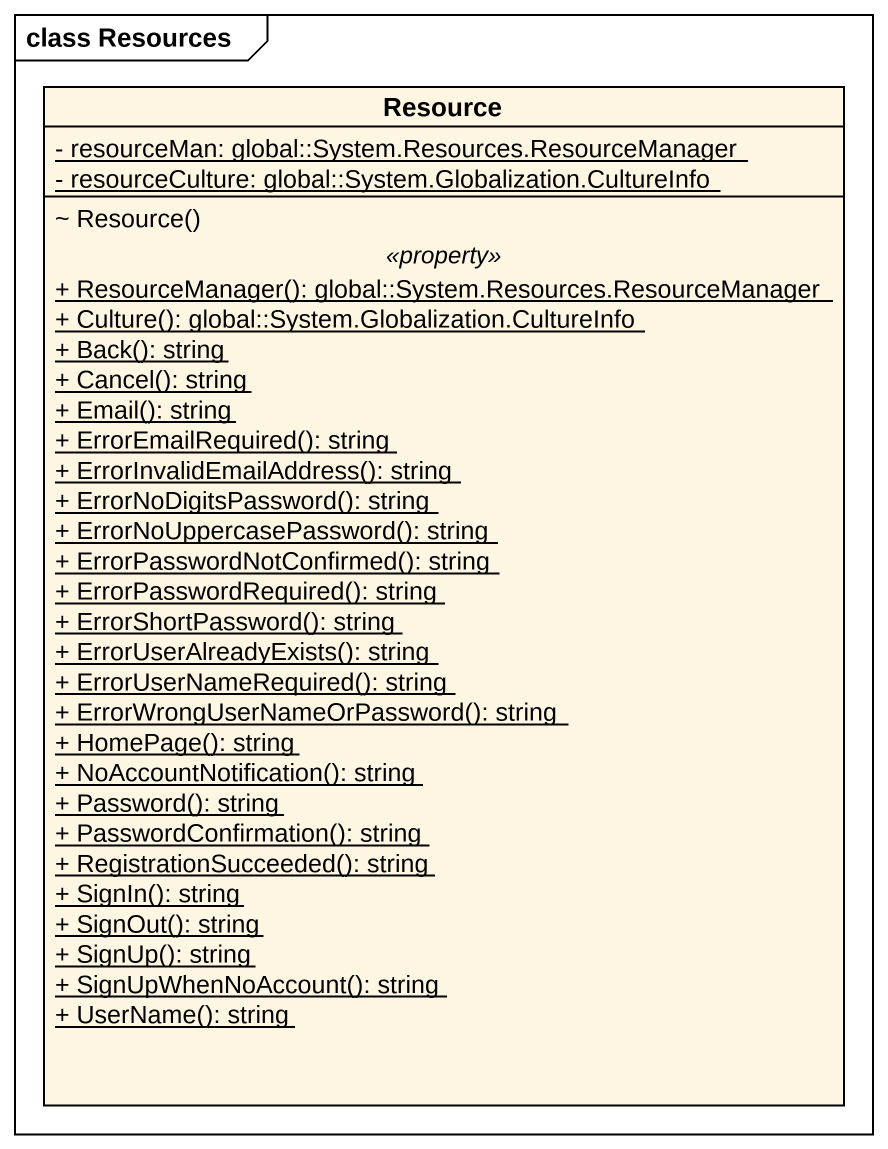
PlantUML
@startuml
mainframe class Resources
hide circle
hide empty members
skinparam classAttributeIconSize 0
class Resource {
  {static} - resourceMan: global::System.Resources.ResourceManager
  {static} - resourceCulture: global::System.Globalization.CultureInfo
  --
  ~ Resource()
  .. <<property>> ..
  {static} + ResourceManager(): global::System.Resources.ResourceManager
  {static} + Culture(): global::System.Globalization.CultureInfo
  {static} + Back(): string
  {static} + Cancel(): string
  {static} + Email(): string
  {static} + ErrorEmailRequired(): string
  {static} + ErrorInvalidEmailAddress(): string
  {static} + ErrorNoDigitsPassword(): string
  {static} + ErrorNoUppercasePassword(): string
  {static} + ErrorPasswordNotConfirmed(): string
  {static} + ErrorPasswordRequired(): string
  {static} + ErrorShortPassword(): string
  {static} + ErrorUserAlreadyExists(): string
  {static} + ErrorUserNameRequired(): string
  {static} + ErrorWrongUserNameOrPassword(): string
  {static} + HomePage(): string
  {static} + NoAccountNotification(): string
  {static} + Password(): string
  {static} + PasswordConfirmation(): string
  {static} + RegistrationSucceeded(): string
  {static} + SignIn(): string
  {static} + SignOut(): string
  {static} + SignUp(): string
  {static} + SignUpWhenNoAccount(): string
  {static} + UserName(): string
}
@enduml
